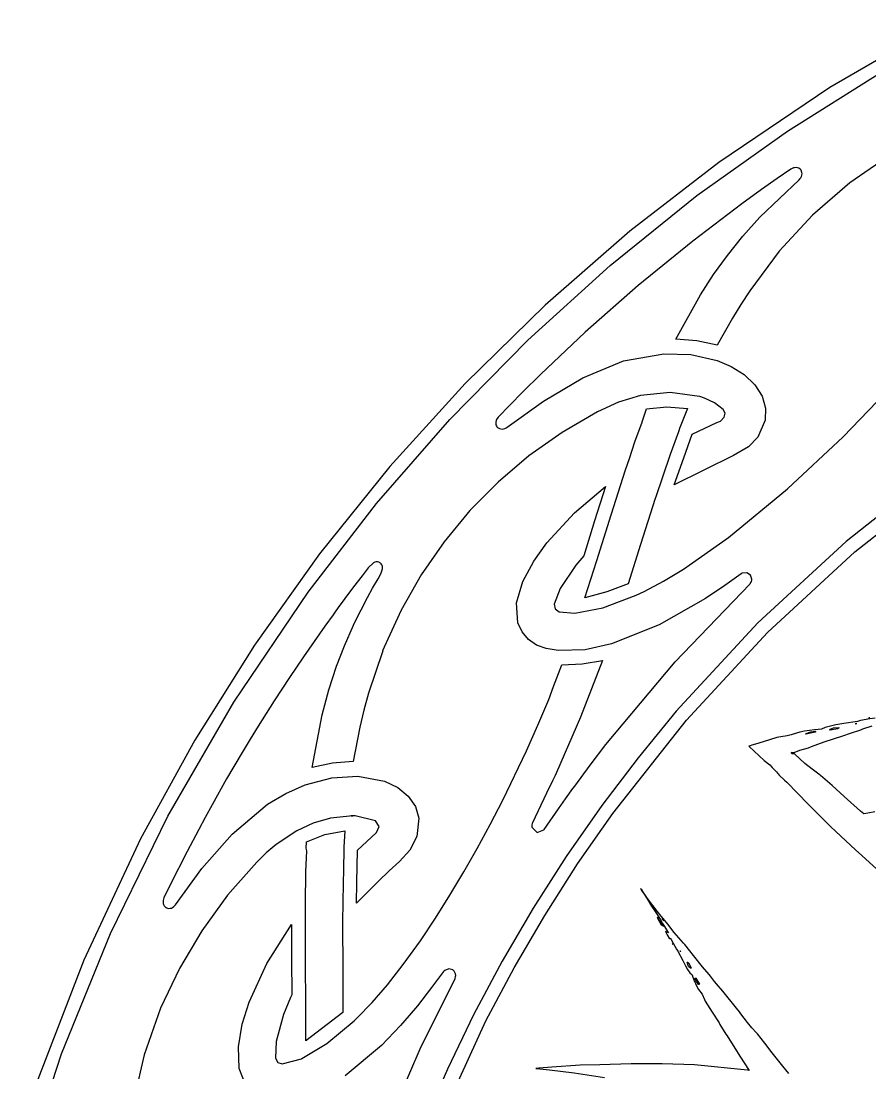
# Model space of a CAD drawing. Extents: x 0 to 238, y 0 to 238.
# Drawn here: x 5.5 to 58.4, y 158.1 to 223.7 of the extents above; entities that cross this region are included whole.
import ezdxf

# ---------------------------------------------------------------- set-up
doc = ezdxf.new("R2010")
doc.units = 0

msp = doc.modelspace()

# ---------------------------------------------------------------- linework, layer by layer
at = {"layer": 'Layer 1'}
for p, q in [((63.006695, 223.658369), (55.856401, 219.519604)), ((53.231316, 216.806715), (59.113249, 220.501768)), ((55.856401, 219.519604), (48.952, 214.85023)), ((47.5854, 212.780463), (53.231316, 216.806715)), ((59.638223, 215.328685), (57.107583, 213.57848)), ((48.952, 214.85023), (43.404628, 210.557873)), ((53.427398, 214.425855), (52.58236, 213.840222)), ((53.599237, 214.506189), (53.427398, 214.425855)), ((53.661918, 214.514817), (53.599237, 214.506189)), ((53.773918, 214.52479), (53.661918, 214.514817)), ((53.840539, 214.510928), (53.773918, 214.52479)), ((53.933043, 214.482705), (53.840539, 214.510928)), ((54.044044, 214.406308), (53.933043, 214.482705)), ((54.058107, 214.381427), (54.044044, 214.406308)), ((54.079201, 214.362177), (54.058107, 214.381427)), ((54.129366, 214.229434), (54.079201, 214.362177)), ((51.512333, 211.436315), (53.957933, 213.768125)), ((52.58236, 213.840222), (51.614451, 213.16533)), ((53.957933, 213.768125), (53.999323, 213.819038)), ((53.999323, 213.819038), (54.061057, 213.895083)), ((54.061057, 213.895083), (54.100652, 213.976964)), ((54.100652, 213.976964), (54.128976, 214.06119)), ((54.128976, 214.06119), (54.13501, 214.146461)), ((54.13501, 214.146461), (54.129366, 214.229434)), ((51.614451, 213.16533), (50.377641, 212.263944)), ((57.107583, 213.57848), (54.78962, 211.568872)), ((42.189099, 208.434634), (47.5854, 212.780463)), ((50.377641, 212.263944), (47.320771, 209.954074)), ((50.438463, 210.253975), (51.512333, 211.436315)), ((54.78962, 211.568872), (52.704091, 209.318974)), ((43.404628, 210.557873), (38.132304, 205.959324)), ((47.320771, 209.954074), (43.921471, 207.173374)), ((49.480853, 209.054535), (50.438463, 210.253975)), ((48.620657, 207.871505), (49.480853, 209.054535)), ((52.704091, 209.318974), (50.870753, 206.847895)), ((37.05601, 203.780851), (42.189099, 208.434634)), ((47.801477, 206.597555), (48.620657, 207.871505)), ((43.921471, 207.173374), (40.623241, 204.274042)), ((46.276957, 203.839445), (47.801477, 206.597555)), ((50.870753, 206.847895), (50.318109, 206.001661)), ((38.132304, 205.959324), (33.146733, 201.068281)), ((50.318109, 206.001661), (49.802413, 205.147093)), ((49.802413, 205.147093), (48.845627, 203.470883)), ((40.623241, 204.274042), (37.841281, 201.640444)), ((47.573979, 203.743585), (46.276957, 203.839445)), ((32.199732, 198.830736), (37.05601, 203.780851)), ((48.845627, 203.470883), (47.573979, 203.743585)), ((43.020577, 202.487012), (45.527787, 202.933205)), ((45.527787, 202.933205), (47.212546, 202.8816)), ((47.212546, 202.8816), (48.855827, 202.506499)), ((48.855827, 202.506499), (49.724093, 202.139654)), ((40.472627, 201.432042), (43.020577, 202.487012)), ((49.724093, 202.139654), (50.521387, 201.636877)), ((37.841281, 201.640444), (36.749481, 200.568464)), ((38.025767, 199.985372), (40.472627, 201.432042)), ((50.521387, 201.636877), (51.190539, 200.998342)), ((56.697836, 197.755301), (59.982726, 201.190807)), ((33.146733, 201.068281), (28.459623, 195.898439)), ((36.749481, 200.568464), (35.924938, 199.724773)), ((51.190539, 200.998342), (51.638445, 200.294091)), ((35.758737, 198.350002), (38.025767, 199.985372)), ((42.695315, 199.904975), (41.381317, 199.306214)), ((44.076947, 200.324734), (42.695315, 199.904975)), ((45.916238, 200.52638), (44.076947, 200.324734)), ((47.747987, 200.264946), (45.916238, 200.52638)), ((47.763323, 200.262203), (47.747987, 200.264946)), ((48.055141, 200.166408), (47.763323, 200.262203)), ((48.681222, 199.87734), (48.055141, 200.166408)), ((49.228401, 199.457658), (48.681222, 199.87734)), ((51.638445, 200.294091), (51.858466, 199.549188)), ((35.924938, 199.724773), (35.206965, 198.988995)), ((41.381317, 199.306214), (39.186151, 198.027527)), ((44.177764, 198.691653), (44.452005, 199.498043)), ((44.452005, 199.498043), (45.719712, 199.627447)), ((45.719712, 199.627447), (46.988735, 199.511657)), ((46.988735, 199.511657), (46.538639, 198.379537)), ((49.336687, 199.225122), (49.228401, 199.457658)), ((49.289412, 198.973004), (49.336687, 199.225122)), ((51.858466, 199.549188), (51.843967, 198.788697)), ((27.633863, 193.595912), (32.199732, 198.830736)), ((35.0815, 198.776013), (35.053052, 198.667056)), ((35.053052, 198.667056), (35.054574, 198.600585)), ((35.054574, 198.600585), (35.067539, 198.504042)), ((35.100675, 198.834857), (35.0815, 198.776013)), ((35.206965, 198.988995), (35.100675, 198.834857)), ((43.723931, 197.433925), (44.174798, 198.676345)), ((44.174798, 198.676345), (44.176991, 198.690058)), ((44.176991, 198.690058), (44.177764, 198.691653)), ((47.293752, 197.922868), (48.830242, 198.638501)), ((48.830242, 198.638501), (49.044144, 198.73589)), ((49.044144, 198.73589), (49.289412, 198.973004)), ((51.843967, 198.788697), (51.376918, 197.733077)), ((35.067539, 198.504042), (35.095863, 198.44026)), ((35.095863, 198.44026), (35.119598, 198.386406)), ((35.119598, 198.386406), (35.144998, 198.364215)), ((35.144998, 198.364215), (35.163796, 198.335541)), ((35.163796, 198.335541), (35.207905, 198.30991)), ((35.207905, 198.30991), (35.281184, 198.267323)), ((35.281184, 198.267323), (35.360993, 198.246379)), ((35.360993, 198.246379), (35.445067, 198.238849)), ((35.445067, 198.238849), (35.533967, 198.250669)), ((35.533967, 198.250669), (35.619562, 198.275454)), ((35.619562, 198.275454), (35.707051, 198.322376)), ((35.707051, 198.322376), (35.758737, 198.350002)), ((39.186151, 198.027527), (37.124117, 196.569077)), ((46.428733, 198.076097), (45.926728, 196.665077)), ((46.524029, 198.343881), (46.428733, 198.076097)), ((46.538639, 198.379537), (46.524029, 198.343881)), ((47.26715, 197.85096), (47.293752, 197.922868)), ((43.377185, 196.409125), (43.723931, 197.433925)), ((47.010759, 197.144451), (47.184072, 197.6309)), ((47.184072, 197.6309), (47.26715, 197.85096)), ((51.376918, 197.733077), (50.787523, 197.140913)), ((53.219164, 194.516157), (56.697836, 197.755301)), ((45.926728, 196.665077), (45.005719, 193.947057)), ((46.762725, 196.439638), (47.010759, 197.144451)), ((50.787523, 197.140913), (49.865416, 196.590188)), ((37.124117, 196.569077), (35.205018, 194.941681)), ((43.1372, 195.6896), (43.377185, 196.409125)), ((49.865416, 196.590188), (46.173826, 194.756498)), ((46.173826, 194.756498), (46.762725, 196.439638)), ((28.459623, 195.898439), (24.082678, 190.463494)), ((42.235244, 192.897091), (43.1372, 195.69)), ((43.1372, 195.69), (43.1372, 195.6896)), ((62.758075, 195.879186), (56.878901, 191.241535)), ((35.205018, 194.941681), (33.438654, 193.156151)), ((39.952209, 193.024134), (41.888758, 194.663828)), ((41.888758, 194.663828), (41.204866, 192.515428)), ((57.429689, 190.598474), (63.25689, 195.195125)), ((49.555273, 191.481826), (53.219164, 194.516157)), ((23.372, 188.088), (27.633863, 193.595912)), ((44.993604, 193.913755), (44.076933, 191.048035)), ((45.005719, 193.947057), (44.993604, 193.913755)), ((33.438654, 193.156151), (31.834829, 191.223304)), ((38.235108, 191.155878), (39.952209, 193.024134)), ((41.342883, 190.051861), (42.235244, 192.897091)), ((41.204866, 192.515428), (40.532018, 190.349878)), ((46.757793, 189.512256), (49.555273, 191.481826)), ((31.834829, 191.223304), (30.403344, 189.153953)), ((37.419532, 190.014238), (38.235108, 191.155878)), ((44.076933, 191.048035), (43.302208, 188.605775)), ((56.878901, 191.241535), (51.377716, 186.160179)), ((24.082678, 190.463494), (20.027605, 184.777142)), ((40.532018, 190.349878), (40.032829, 189.761253)), ((40.607678, 187.729171), (41.342883, 190.051861)), ((51.977068, 185.561997), (57.429689, 190.598474)), ((27.113861, 189.603877), (26.729091, 189.102171)), ((27.436672, 189.915343), (27.113861, 189.603877)), ((27.525335, 189.952644), (27.436672, 189.915343)), ((27.607589, 189.961319), (27.525335, 189.952644)), ((27.688423, 189.962567), (27.607589, 189.961319)), ((27.769257, 189.938282), (27.688423, 189.962567)), ((27.820968, 189.922824), (27.769257, 189.938282)), ((27.838466, 189.906568), (27.820968, 189.922824)), ((27.869081, 189.892505), (27.838466, 189.906568)), ((27.910198, 189.841192), (27.869081, 189.892505)), ((27.898006, 189.21811), (28.006117, 189.525038)), ((27.95438, 189.785241), (27.910198, 189.841192)), ((27.990383, 189.695382), (27.95438, 189.785241)), ((28.007438, 189.62517), (27.990383, 189.695382)), ((28.006117, 189.525038), (28.007438, 189.62517)), ((36.739577, 188.733464), (37.419532, 190.014238)), ((40.032829, 189.761253), (39.066897, 188.296909)), ((45.502183, 188.759971), (46.757793, 189.512256)), ((26.729091, 189.102171), (26.198737, 188.40988)), ((27.384481, 188.327347), (27.720531, 188.915173)), ((27.720531, 188.915173), (27.898006, 189.21811)), ((30.403344, 189.153953), (29.154, 186.958914)), ((36.355809, 187.418244), (36.739577, 188.733464)), ((44.297943, 188.123673), (45.502183, 188.759971)), ((50.335808, 189.219754), (49.328108, 188.500681)), ((50.405994, 189.252666), (50.335808, 189.219754)), ((50.431574, 189.264483), (50.405994, 189.252666)), ((50.703102, 189.283896), (50.431574, 189.264483)), ((50.927746, 189.130145), (50.703102, 189.283896)), ((51.001299, 188.89368), (50.927746, 189.130145)), ((50.961, 188.692817), (50.982243, 188.752109)), ((50.982243, 188.752109), (51.002845, 188.854733)), ((51.002845, 188.854733), (51.001299, 188.89368)), ((18.735917, 181.232859), (23.372, 188.088)), ((26.198737, 188.40988), (25.660952, 187.689367)), ((27.056059, 187.752037), (27.384481, 188.327347)), ((39.066897, 188.296909), (38.702239, 187.328863)), ((41.979035, 188.093416), (40.607678, 187.729171)), ((43.302208, 188.605775), (41.979035, 188.093416)), ((43.809417, 187.894986), (44.297943, 188.123673)), ((46.228563, 183.731189), (50.880564, 188.574434)), ((49.328108, 188.500681), (48.127178, 187.682621)), ((50.880564, 188.574434), (50.908939, 188.616174)), ((50.908939, 188.616174), (50.961, 188.692817)), ((25.660952, 187.689367), (25.241226, 187.114306)), ((26.661293, 186.987498), (27.056059, 187.752037)), ((41.722577, 187.104764), (43.809417, 187.894986)), ((48.127178, 187.682621), (45.232778, 186.041911)), ((25.056721, 186.861333), (24.917992, 186.671093)), ((25.241226, 187.114306), (25.056721, 186.861333)), ((26.221196, 186.086363), (26.661293, 186.987498)), ((29.154, 186.958914), (28.0966, 184.649)), ((36.428798, 186.173268), (36.355809, 187.418244)), ((38.702239, 187.328863), (38.756595, 187.035212)), ((38.756595, 187.035212), (38.996879, 186.857874)), ((38.996879, 186.857874), (39.979147, 186.778538)), ((39.979147, 186.778538), (41.722577, 187.104764)), ((24.917992, 186.671093), (24.397936, 185.957204)), ((36.695551, 185.606887), (36.428798, 186.173268)), ((51.377716, 186.160179), (46.291791, 180.663305)), ((24.397936, 185.957204), (23.067976, 184.045714)), ((25.621475, 184.744512), (26.196643, 186.031762)), ((26.196643, 186.031762), (26.221196, 186.086363)), ((37.094048, 185.13754), (36.695551, 185.606887)), ((45.232778, 186.041911), (42.255078, 184.862871)), ((46.936033, 180.113653), (51.977068, 185.561997)), ((37.600234, 184.787024), (37.094048, 185.13754)), ((42.255078, 184.862871), (40.617135, 184.487579)), ((20.027605, 184.777142), (16.30611, 178.853079)), ((25.138269, 183.471722), (25.621475, 184.744512)), ((28.024439, 184.419915), (27.133075, 181.792005)), ((28.0966, 184.649), (28.006941, 184.432581)), ((28.006941, 184.432581), (28.024439, 184.419915)), ((38.190058, 184.577138), (37.600234, 184.787024)), ((38.937308, 184.444195), (38.190058, 184.577138)), ((40.617135, 184.487579), (38.937308, 184.444195)), ((23.067976, 184.045714), (22.200222, 182.754424)), ((38.653393, 182.206796), (39.160983, 183.556236)), ((39.160983, 183.556236), (40.438133, 183.606488)), ((41.697033, 183.827409), (40.326903, 180.296859)), ((40.438133, 183.606488), (41.697033, 183.827409)), ((41.919734, 178.580254), (46.228563, 183.731189)), ((24.654763, 181.997962), (25.138269, 183.471722)), ((22.200222, 182.754424), (21.245854, 181.303564)), ((38.35362, 181.395171), (38.653393, 182.206796)), ((24.245284, 180.444372), (24.654763, 181.997962)), ((27.133075, 181.792005), (26.843701, 180.732195)), ((14.626659, 174.133578), (18.735917, 181.232859)), ((21.245854, 181.303564), (20.259694, 179.729834)), ((37.674913, 179.785731), (38.35362, 181.395171)), ((23.623227, 177.157372), (24.245284, 180.444372)), ((26.843701, 180.732195), (26.594544, 179.661915)), ((40.326903, 180.296859), (38.827453, 176.839769)), ((46.291791, 180.663305), (43.916199, 177.767857)), ((58.315957, 180.241859), (58.276762, 180.230988)), ((58.276762, 180.230988), (58.32947, 180.232932)), ((58.3554, 180.245), (58.315957, 180.241859)), ((58.32947, 180.232932), (58.3554, 180.245)), ((58.3554, 180.245), (58.3554, 180.245)), ((58.694256, 180.233709), (58.356312, 180.179404)), ((20.259694, 179.729834), (19.754471, 178.919453)), ((26.594544, 179.661915), (26.165267, 177.536455)), ((36.967806, 178.193191), (37.674913, 179.785731)), ((42.34359, 174.2814), (46.936033, 180.113653)), ((55.578946, 179.644339), (55.33525, 179.534481)), ((55.903428, 179.737489), (55.578946, 179.644339)), ((55.88558, 179.534942), (56.084298, 179.624452)), ((56.234542, 179.807401), (55.903428, 179.737489)), ((56.33777, 179.574137), (56.013937, 179.500085)), ((56.084298, 179.624452), (56.433164, 179.641407)), ((56.74288, 179.893321), (56.234542, 179.807401)), ((56.390478, 179.588697), (56.33777, 179.574137)), ((56.44927, 179.628041), (56.390478, 179.588697)), ((56.433164, 179.641407), (56.44927, 179.628041)), ((57.58757, 180.031452), (56.74288, 179.893321)), ((57.536012, 179.894227), (57.44326, 179.872634)), ((57.44326, 179.872634), (57.4503, 179.884)), ((57.45029, 179.884897), (57.541597, 179.907193)), ((57.4503, 179.884), (57.45029, 179.884897)), ((57.541597, 179.907193), (57.536012, 179.894227)), ((57.776515, 180.082963), (57.58757, 180.031452)), ((58.356312, 180.179404), (57.776515, 180.082963)), ((57.788123, 179.510437), (57.928147, 179.559007)), ((57.928147, 179.559007), (58.499517, 179.745607)), ((19.754471, 178.919453), (19.262276, 178.09226)), ((52.565275, 179.017078), (51.700829, 178.747601)), ((52.809115, 179.073477), (52.565275, 179.017078)), ((53.198121, 179.136158), (52.809115, 179.073477)), ((53.382578, 179.17007), (53.198121, 179.136158)), ((53.453288, 179.189467), (53.382578, 179.17007)), ((53.514723, 179.21465), (53.453288, 179.189467)), ((53.997831, 179.356608), (53.514723, 179.21465)), ((54.28576, 179.412956), (53.997831, 179.356608)), ((54.913179, 179.500871), (54.28576, 179.412956)), ((54.350238, 179.232756), (54.3795, 179.278)), ((54.37946, 179.22423), (54.350238, 179.232756)), ((54.37946, 179.27838), (54.679606, 179.367844)), ((54.952625, 179.362959), (54.37946, 179.22423)), ((54.3795, 179.278), (54.37946, 179.27838)), ((54.679606, 179.367844), (54.951778, 179.414171)), ((55.146754, 179.525806), (54.913179, 179.500871)), ((54.951778, 179.414171), (54.985487, 179.385497)), ((54.985487, 179.385497), (54.952625, 179.362959)), ((55.33525, 179.534481), (55.146754, 179.525806)), ((55.520889, 178.751867), (56.669319, 179.127612)), ((55.856308, 179.489764), (55.8856, 179.535)), ((56.013937, 179.500085), (55.856308, 179.489764)), ((55.8856, 179.535), (55.88558, 179.534942)), ((56.669319, 179.127612), (57.142501, 179.286737)), ((57.142501, 179.286737), (57.788123, 179.510437)), ((16.30611, 178.853079), (12.9299, 172.705)), ((40.937813, 177.299584), (41.919734, 178.580254)), ((50.843125, 178.488394), (50.81545, 178.479168)), ((50.81545, 178.479168), (50.8326, 178.462)), ((50.8326, 178.462), (51.453562, 177.891579)), ((50.8326, 178.462), (50.8326, 178.462)), ((50.898926, 178.506696), (50.843125, 178.488394)), ((51.011973, 178.542798), (50.898926, 178.506696)), ((51.241609, 178.613162), (51.011973, 178.542798)), ((51.700829, 178.747601), (51.241609, 178.613162)), ((54.002955, 178.227024), (54.528049, 178.382009)), ((54.528049, 178.382009), (54.71784, 178.454515)), ((54.71784, 178.454515), (55.520889, 178.751867)), ((19.262276, 178.09226), (18.286863, 176.44123)), ((35.490286, 175.121421), (36.967806, 178.193191)), ((43.916199, 177.767857), (41.6584, 174.7791)), ((51.453562, 177.891579), (51.776348, 177.599561)), ((51.776348, 177.599561), (52.117983, 177.31238)), ((53.447454, 178.050539), (53.453437, 178.058269)), ((53.450643, 178.042561), (53.447454, 178.050539)), ((53.521255, 178.010447), (53.450643, 178.042561)), ((53.453437, 178.058269), (53.467001, 178.074128)), ((53.467001, 178.074128), (53.482958, 178.090384)), ((53.482958, 178.090384), (53.491989, 178.098568)), ((53.491989, 178.098568), (53.496676, 178.102756)), ((53.496676, 178.102756), (53.503907, 178.103953)), ((53.503907, 178.103953), (53.601993, 178.091685)), ((53.586731, 177.997583), (53.521255, 178.010447)), ((53.640135, 178.011195), (53.586731, 177.997583)), ((53.601993, 178.091685), (53.630368, 178.087547)), ((53.630368, 178.087547), (53.634008, 178.086847)), ((53.634008, 178.086847), (53.63685, 178.086997)), ((53.63685, 178.086997), (53.645427, 178.089791)), ((53.650758, 178.01354), (53.640135, 178.011195)), ((53.645427, 178.089791), (53.679576, 178.100961)), ((53.653451, 178.012242), (53.650758, 178.01354)), ((53.6536, 178.010297), (53.653451, 178.012242)), ((53.656592, 178.003067), (53.6536, 178.010297)), ((54.311838, 177.412698), (53.656592, 178.003067)), ((53.679576, 178.100961), (53.747544, 178.123649)), ((53.747544, 178.123649), (54.002955, 178.227024)), ((24.881206, 177.434361), (23.623227, 177.157372)), ((26.165267, 177.536455), (24.881206, 177.434361)), ((39.980626, 176.000564), (40.937813, 177.299584)), ((52.117983, 177.31238), (52.269429, 177.148409)), ((52.269429, 177.148409), (52.531526, 176.880676)), ((54.760537, 177.060891), (54.311838, 177.412698)), ((55.174229, 176.740851), (54.760537, 177.060891)), ((18.286863, 176.44123), (17.379801, 174.82022)), ((23.190162, 176.076766), (24.852682, 176.515192)), ((24.852682, 176.515192), (26.456532, 176.615022)), ((26.456532, 176.615022), (28.129202, 176.3074)), ((28.129202, 176.3074), (28.962544, 175.907979)), ((38.590773, 176.329884), (38.220613, 175.54733)), ((38.744302, 176.651874), (38.590773, 176.329884)), ((38.827453, 176.839769), (38.744302, 176.651874)), ((52.531526, 176.880676), (52.598847, 176.813058)), ((52.598847, 176.813058), (52.638192, 176.770621)), ((52.638192, 176.770621), (52.715783, 176.688291)), ((52.715783, 176.688291), (53.043705, 176.37468)), ((53.043705, 176.37468), (53.185126, 176.246625)), ((55.288422, 176.656277), (55.174229, 176.740851)), ((56.004555, 176.025864), (55.288422, 176.656277)), ((21.976978, 175.540924), (23.190162, 176.076766)), ((28.962544, 175.907979), (29.607677, 175.376326)), ((39.40644, 175.214223), (39.863888, 175.840544)), ((39.863888, 175.840544), (39.980626, 176.000564)), ((53.185126, 176.246625), (54.509776, 174.875645)), ((56.748464, 175.354114), (56.004555, 176.025864)), ((20.833972, 174.868256), (21.976978, 175.540924)), ((29.607677, 175.376326), (30.047985, 174.735773)), ((34.714458, 173.609071), (35.490286, 175.121421)), ((38.220613, 175.54733), (37.338901, 173.71573)), ((38.963069, 174.577925), (39.40644, 175.214223)), ((57.783344, 174.435764), (56.748464, 175.354114)), ((17.379801, 174.82022), (16.947284, 174.045396)), ((18.632892, 173.003546), (20.833972, 174.868256)), ((30.047985, 174.735773), (30.266852, 174.00965)), ((38.079059, 173.303435), (38.963069, 174.577925)), ((41.6584, 174.7791), (39.449088, 171.615781)), ((54.509776, 174.875645), (55.932516, 173.463025)), ((57.974691, 174.270805), (57.783344, 174.435764)), ((58.672572, 174.387298), (58.22941, 174.306365)), ((11.046493, 166.81892), (14.626659, 174.133578)), ((16.947284, 174.045396), (16.54895, 173.294756)), ((23.676821, 173.682416), (22.656734, 173.206494)), ((24.755714, 174.003461), (23.676821, 173.682416)), ((26.144044, 174.150967), (24.755714, 174.003461)), ((26.288158, 174.146579), (26.054494, 174.152893)), ((26.054494, 174.152893), (26.144044, 174.150967)), ((27.566908, 173.841446), (26.288158, 174.146579)), ((27.787668, 173.471786), (27.566908, 173.841446)), ((30.266852, 174.00965), (30.145528, 172.86397)), ((37.32247, 173.658685), (37.301526, 173.581192)), ((37.338901, 173.71573), (37.32247, 173.658685)), ((40.153908, 171.146211), (42.34359, 174.2814)), ((58.22941, 174.306365), (57.974691, 174.270805)), ((16.54895, 173.294756), (15.82277, 171.918046)), ((16.754672, 170.868066), (18.632892, 173.003546)), ((22.656734, 173.206494), (21.3698, 172.356)), ((24.413737, 172.989117), (25.642007, 173.220871)), ((25.642007, 173.220871), (25.583587, 172.200801)), ((26.445286, 172.013349), (27.610466, 173.083479)), ((27.610466, 173.083479), (27.625252, 173.096995)), ((27.625252, 173.096995), (27.787668, 173.471786)), ((33.904551, 172.118861), (34.714458, 173.609071)), ((37.301526, 173.581192), (37.303471, 173.475624)), ((37.303471, 173.475624), (37.308681, 173.433536)), ((37.308681, 173.433536), (37.628633, 173.106328)), ((37.628633, 173.106328), (38.052813, 173.278102)), ((38.052813, 173.278102), (38.079059, 173.303435)), ((55.932516, 173.463025), (57.459526, 172.019885)), ((12.9299, 172.705), (9.400323, 165.154148)), ((21.3698, 172.356), (20.749036, 171.84088)), ((23.249917, 172.136128), (23.255327, 172.5196)), ((23.255327, 172.5196), (24.413737, 172.989117)), ((30.145528, 172.86397), (29.706774, 172.01526)), ((15.82277, 171.918046), (14.77573, 169.836716)), ((20.749036, 171.84088), (20.160637, 171.260934)), ((23.227828, 170.64861), (23.275822, 171.96623)), ((23.275822, 171.96623), (23.249917, 172.136128)), ((25.580497, 172.078926), (25.564041, 170.785836)), ((25.580796, 172.08122), (25.580497, 172.078926)), ((25.583336, 172.200352), (25.580796, 172.08122)), ((25.583587, 172.200801), (25.583336, 172.200352)), ((26.406887, 169.988619), (26.445286, 172.013349)), ((29.706774, 172.01526), (29.064998, 171.30749)), ((33.059861, 170.650841), (33.904551, 172.118861)), ((57.459526, 172.019885), (57.847688, 171.665832)), ((20.160637, 171.260934), (18.350767, 169.200263)), ((29.064998, 171.30749), (28.414564, 170.72066)), ((39.449088, 171.615781), (37.382312, 168.387171)), ((38.105496, 167.94631), (40.153908, 171.146211)), ((57.847688, 171.665832), (59.726358, 169.970322)), ((15.105842, 168.608266), (16.754672, 170.868066)), ((23.2005, 168.693), (23.227828, 170.64861)), ((25.564041, 170.785836), (25.540554, 169.945037)), ((28.414564, 170.72066), (27.748898, 170.082519)), ((32.194379, 169.196581), (33.059861, 170.650841)), ((14.77573, 169.836716), (14.382877, 169.044889)), ((25.540554, 169.945037), (25.514274, 167.551597)), ((27.748898, 170.082519), (26.377468, 168.697529)), ((26.377468, 168.697529), (26.406887, 169.988619)), ((18.350767, 169.200263), (16.74297, 166.985572)), ((31.294489, 167.764271), (32.194379, 169.196581)), ((44.0739, 169.627), (44.103023, 169.580874)), ((44.108021, 169.574541), (44.0739, 169.627)), ((44.0739, 169.627), (44.0739, 169.627)), ((44.103023, 169.580874), (44.146767, 169.513053)), ((44.146767, 169.513053), (44.108021, 169.574541)), ((44.211023, 169.420503), (44.159413, 169.493709)), ((44.159413, 169.493709), (44.237355, 169.364355)), ((44.372454, 169.1795), (44.211023, 169.420503)), ((44.237355, 169.364355), (44.542462, 168.867136)), ((44.432966, 169.114075), (44.372454, 169.1795)), ((44.469968, 169.066902), (44.432966, 169.114075)), ((14.382877, 169.044889), (14.33169, 168.864267)), ((14.33169, 168.864267), (14.332588, 168.801895)), ((14.332588, 168.801895), (14.341015, 168.68825)), ((14.341015, 168.68825), (14.363929, 168.62512)), ((14.363929, 168.62512), (14.406863, 168.537654)), ((14.406863, 168.537654), (14.453266, 168.485293)), ((14.453266, 168.485293), (14.492495, 168.441462)), ((14.492495, 168.441462), (14.523663, 168.428547)), ((14.523663, 168.428547), (14.550291, 168.406855)), ((14.847522, 168.402817), (14.927057, 168.44226)), ((14.927057, 168.44226), (14.999512, 168.493424)), ((14.999512, 168.493424), (15.066399, 168.565729)), ((15.066399, 168.565729), (15.105842, 168.608266)), ((23.198655, 165.919082), (23.2005, 168.693)), ((23.2005, 168.693), (23.2005, 168.693)), ((44.841773, 168.563051), (44.469968, 169.066902)), ((44.542462, 168.867136), (44.763145, 168.521262)), ((44.763145, 168.521262), (44.941842, 168.242658)), ((45.11287, 168.210194), (44.841773, 168.563051)), ((14.550291, 168.406855), (14.600306, 168.396484)), ((14.600306, 168.396484), (14.68326, 168.378681)), ((14.68326, 168.378681), (14.765739, 168.383566)), ((14.765739, 168.383566), (14.847522, 168.402817)), ((30.357673, 166.354891), (31.294489, 167.764271)), ((37.382312, 168.387171), (35.458073, 165.097622)), ((36.198353, 164.686012), (38.105496, 167.94631)), ((44.941842, 168.242658), (45.304895, 167.700958)), ((45.143933, 167.793234), (45.11284, 167.823104)), ((45.11284, 167.823104), (45.123, 167.778025)), ((45.364398, 167.886912), (45.11287, 168.210194)), ((45.123, 167.778025), (45.358655, 167.355505)), ((45.242369, 167.635706), (45.143933, 167.793234)), ((45.784474, 167.373037), (45.364398, 167.886912)), ((20.800265, 164.949252), (22.327225, 167.372662)), ((22.327225, 167.372662), (22.33331, 165.225662)), ((25.514149, 167.542721), (25.514124, 167.537982)), ((25.514124, 167.537982), (25.518239, 164.492542)), ((25.514274, 167.551597), (25.514149, 167.542721)), ((45.4927, 167.264), (45.242369, 167.635706)), ((45.304895, 167.700958), (45.38307, 167.554699)), ((45.358655, 167.355505), (45.4927, 167.264)), ((45.38307, 167.554699), (45.441166, 167.439459)), ((45.44167, 167.692433), (45.424542, 167.733423)), ((45.424542, 167.733423), (45.44458, 167.713873)), ((45.441166, 167.439459), (45.561045, 167.260338)), ((45.4417, 167.693), (45.44167, 167.692433)), ((45.520376, 167.598444), (45.4417, 167.693)), ((45.44458, 167.713873), (45.520376, 167.598444)), ((45.4927, 167.264), (45.4927, 167.264)), ((45.561045, 167.260338), (45.754085, 166.945929)), ((45.902508, 167.231119), (45.784474, 167.373037)), ((46.171748, 166.877464), (45.902508, 167.231119)), ((7.997687, 159.31765), (11.046493, 166.81892)), ((16.74297, 166.985572), (15.346959, 164.631634)), ((45.806146, 166.852279), (45.628422, 166.936454)), ((45.628422, 166.936454), (45.740298, 166.72183)), ((45.740298, 166.72183), (45.874289, 166.474939)), ((45.754085, 166.945929), (45.806146, 166.852279)), ((45.874289, 166.474939), (45.9173, 166.514185)), ((45.9173, 166.514185), (45.981003, 166.441979)), ((46.459578, 166.542263), (46.171748, 166.877464)), ((46.750998, 166.206512), (46.459578, 166.542263)), ((23.204766, 164.446032), (23.198655, 165.919082)), ((29.292623, 164.887321), (30.357673, 166.354891)), ((45.981003, 166.441979), (46.104698, 166.216382)), ((46.0629, 166.169), (46.046418, 166.182315)), ((46.046418, 166.182315), (46.057964, 166.154338)), ((46.057964, 166.154338), (46.076365, 166.130604)), ((46.076365, 166.130604), (46.0629, 166.169)), ((46.0629, 166.169), (46.0629, 166.169)), ((46.104698, 166.216382), (46.318275, 165.832512)), ((46.318275, 165.832512), (46.405267, 165.71793)), ((46.822081, 166.12114), (46.750998, 166.206512)), ((47.148234, 165.728741), (46.822081, 166.12114)), ((9.400323, 165.154148), (6.43333, 157.443601)), ((22.33331, 165.225662), (22.358343, 162.996732)), ((46.405267, 165.71793), (46.697135, 165.138381)), ((46.524992, 165.743153), (46.537432, 165.744948)), ((46.56299, 165.683463), (46.524992, 165.743153)), ((46.537432, 165.744948), (46.575131, 165.683864)), ((46.563, 165.684), (46.56299, 165.683463)), ((46.575131, 165.683864), (46.563, 165.684)), ((47.381259, 165.440214), (47.148234, 165.728741)), ((47.931933, 164.739141), (47.381259, 165.440214)), ((15.346959, 164.631634), (14.172447, 162.153224)), ((19.695675, 162.532422), (20.800265, 164.949252)), ((25.518239, 164.492542), (25.530631, 161.894202)), ((28.304869, 163.614431), (29.292623, 164.887321)), ((31.854096, 164.499861), (31.797248, 164.446804)), ((31.87484, 164.51901), (31.854096, 164.499861)), ((32.127679, 164.62099), (31.87484, 164.51901)), ((32.389314, 164.544342), (32.127679, 164.62099)), ((32.461071, 164.466252), (32.389314, 164.544342)), ((35.458073, 165.097622), (33.67637, 161.751488)), ((34.432481, 161.369631), (36.198353, 164.686012)), ((46.697135, 165.138381), (46.87259, 164.791812)), ((46.87259, 164.791812), (46.998255, 164.573496)), ((46.97885, 165.020158), (46.987379, 165.038708)), ((47.062004, 164.762848), (46.97885, 165.020158)), ((46.987379, 165.038708), (47.03328, 165.012329)), ((46.998255, 164.573496), (47.142143, 164.371685)), ((47.03328, 165.012329), (47.056394, 164.979027)), ((47.056394, 164.979027), (47.184176, 164.767493)), ((47.178739, 164.653939), (47.062004, 164.762848)), ((47.223793, 164.652793), (47.178739, 164.653939)), ((47.184176, 164.767493), (47.2238, 164.653)), ((47.2238, 164.653), (47.223793, 164.652793)), ((48.342335, 164.268053), (47.931933, 164.739141)), ((23.220996, 162.950982), (23.204766, 164.446032)), ((30.354749, 159.629834), (32.515204, 164.002592)), ((31.797248, 164.446804), (31.06042, 163.451269)), ((32.531909, 164.342783), (32.461071, 164.466252)), ((32.515204, 164.002592), (32.555297, 164.139526)), ((32.545148, 164.305831), (32.531909, 164.342783)), ((32.557241, 164.202605), (32.545148, 164.305831)), ((32.555297, 164.139526), (32.557241, 164.202605)), ((47.142143, 164.371685), (47.284586, 164.238942)), ((47.284586, 164.238942), (47.328048, 164.101012)), ((47.328048, 164.101012), (47.394046, 163.937041)), ((47.394046, 163.937041), (47.588028, 163.508092)), ((47.462655, 164.005564), (47.481205, 164.04411)), ((47.554185, 163.822704), (47.462655, 164.005564)), ((47.481205, 164.04411), (47.507062, 164.029799)), ((47.507062, 164.029799), (47.735049, 163.664079)), ((48.440647, 164.158046), (48.342335, 164.268053)), ((48.671804, 163.834165), (48.440647, 164.158046)), ((48.936071, 163.527635), (48.671804, 163.834165)), ((27.346011, 162.511331), (28.304869, 163.614431)), ((31.06042, 163.451269), (30.172598, 162.301149)), ((47.687978, 163.63926), (47.554185, 163.822704)), ((47.588028, 163.508092), (47.690178, 163.319348)), ((47.733057, 163.638363), (47.687978, 163.63926)), ((47.690178, 163.319348), (47.901712, 163.025386)), ((47.7331, 163.639), (47.733057, 163.638363)), ((47.735049, 163.664079), (47.7331, 163.639)), ((49.197172, 163.216169), (48.936071, 163.527635)), ((50.059786, 162.158299), (49.197172, 163.216169)), ((19.267288, 161.171319), (19.695675, 162.532422)), ((22.275342, 162.822748), (21.840181, 161.769968)), ((22.358343, 162.996732), (22.275342, 162.822748)), ((23.229821, 160.136522), (23.220996, 162.950982)), ((47.901712, 163.025386), (48.055805, 162.701254)), ((48.055805, 162.701254), (48.107265, 162.604169)), ((48.107265, 162.604169), (48.529469, 161.921245)), ((14.172447, 162.153224), (13.148707, 159.250033)), ((25.530631, 161.894202), (23.229821, 160.136522)), ((26.40037, 161.536291), (27.346011, 162.511331)), ((30.172598, 162.301149), (29.663089, 161.696469)), ((48.529469, 161.921245), (48.970063, 161.248146)), ((50.246213, 161.929809), (50.059786, 162.158299)), ((50.32333, 161.811228), (50.246213, 161.929809)), ((21.840181, 161.769968), (21.373056, 160.079648)), ((24.539731, 159.960164), (26.229851, 161.378114)), ((26.229851, 161.378114), (26.40037, 161.536291)), ((29.663089, 161.696469), (29.127248, 161.076029)), ((31.324545, 154.585876), (34.432481, 161.369631)), ((33.67637, 161.751488), (32.037203, 158.353121)), ((48.970063, 161.248146), (49.015693, 161.150658)), ((50.725702, 161.265191), (50.32333, 161.811228)), ((51.015476, 160.936273), (50.725702, 161.265191)), ((19.02664, 159.764832), (19.267288, 161.171319)), ((29.127248, 161.076029), (27.930178, 159.846869)), ((49.015693, 161.150658), (49.385028, 160.551961)), ((51.284755, 160.637871), (51.015476, 160.936273)), ((51.360154, 160.558784), (51.284755, 160.637871)), ((51.809849, 159.983175), (51.360154, 160.558784)), ((21.373056, 160.079648), (21.328326, 159.045618)), ((22.978881, 159.030203), (24.539731, 159.960164)), ((49.385028, 160.551961), (49.472494, 160.432231)), ((49.472494, 160.432231), (50.254424, 159.176041)), ((52.275515, 159.375602), (51.809849, 159.983175)), ((5.48251, 151.658532), (7.997687, 159.31765)), ((13.148707, 159.250033), (12.450438, 156.261264)), ((19.069226, 158.396574), (19.02664, 159.764832)), ((27.930178, 159.846869), (25.668588, 157.948899)), ((28.418618, 155.156601), (30.354749, 159.629834)), ((52.936846, 158.547867), (52.275515, 159.375602)), ((21.328326, 159.045618), (21.468449, 158.783352)), ((21.468449, 158.783352), (21.749647, 158.68668)), ((21.749647, 158.68668), (22.943177, 159.011859)), ((22.943177, 159.011859), (22.978881, 159.030203)), ((40.312764, 158.605874), (38.537914, 158.496318)), ((41.540054, 158.639786), (40.312764, 158.605874)), ((43.484474, 158.685506), (41.540054, 158.639786)), ((45.416924, 158.705403), (43.484474, 158.685506)), ((47.435344, 158.641576), (45.416924, 158.705403)), ((50.729254, 158.302881), (47.435344, 158.641576)), ((50.254424, 159.176041), (50.845067, 158.286723)), ((19.528713, 157.235062), (19.069226, 158.396574)), ((32.037203, 158.353121), (30.540572, 154.906874)), ((37.736584, 158.420373), (37.546526, 158.411201)), ((37.546526, 158.411201), (37.801659, 158.393395)), ((38.537914, 158.496318), (37.736584, 158.420373)), ((37.801659, 158.393395), (38.4023, 158.327)), ((38.4023, 158.327), (39.94734, 158.132072)), ((38.4023, 158.327), (38.4023, 158.327)), ((39.94734, 158.132072), (41.82192, 157.853118)), ((50.845067, 158.286723), (50.729254, 158.302881)), ((53.320168, 158.099168), (52.936846, 158.547867))]:
    msp.add_line(p, q, dxfattribs=at)

doc.saveas('drawing.dxf')
